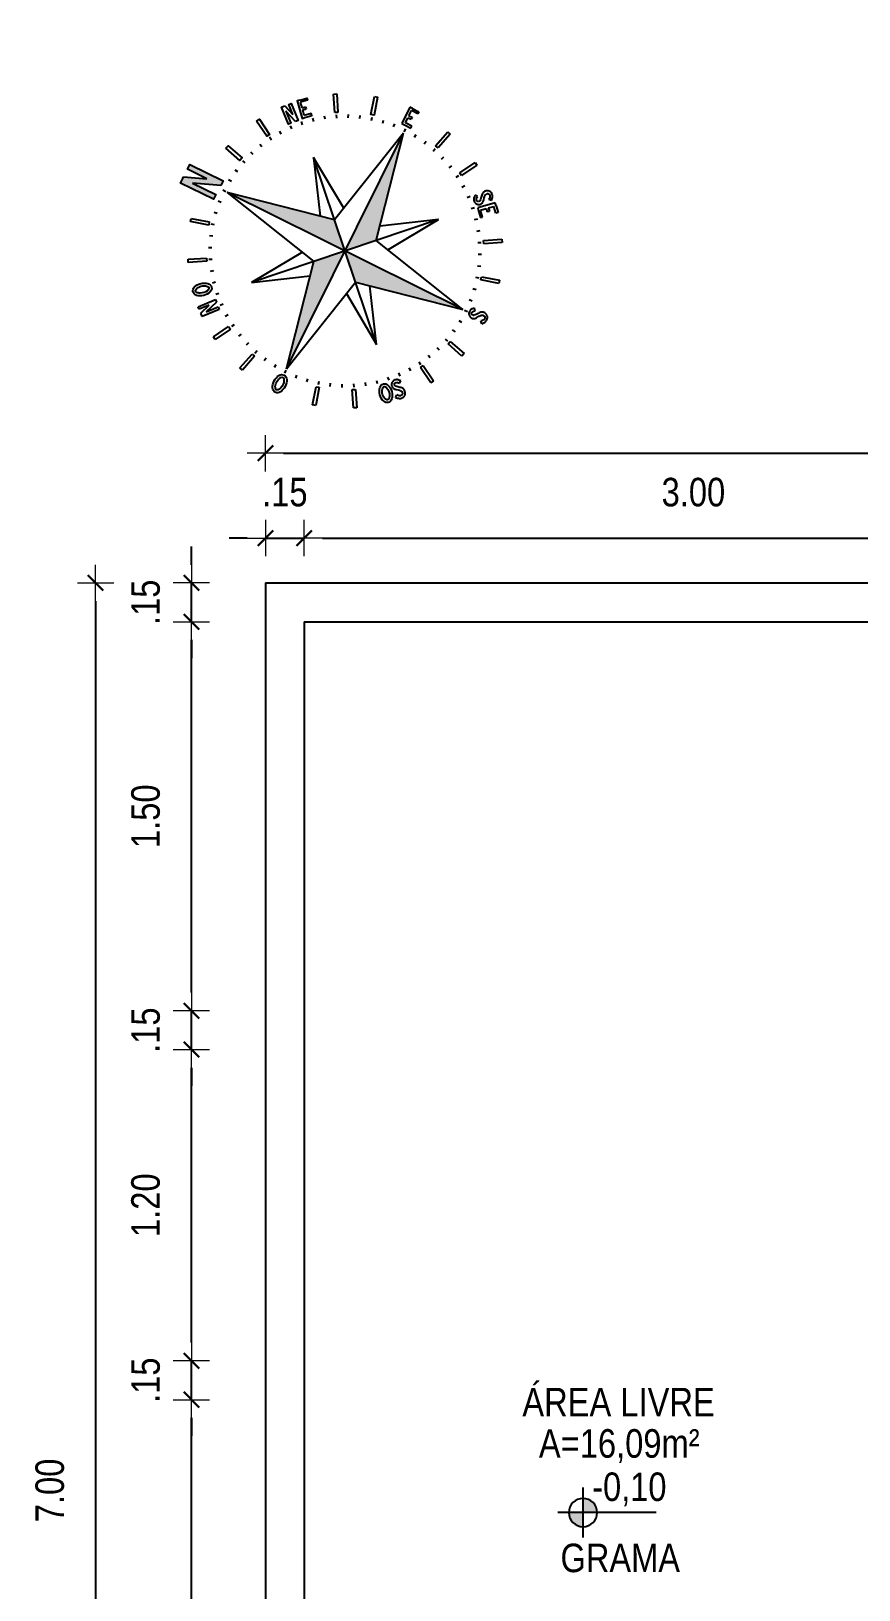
# Model space of a CAD drawing. Header units: millimetres. Extents: x -677 to -23, y -135 to 1112.
# Drawn here: x -138.49 to -135.3, y 845.2 to 851.21 of the extents above; entities that cross this region are included whole.
import ezdxf
from ezdxf.enums import TextEntityAlignment as Align

# ---------------------------------------------------------------- set-up
doc = ezdxf.new("R2010")
doc.units = ezdxf.units.MM
doc.header["$LTSCALE"] = 20
doc.header["$MEASUREMENT"] = 0
doc.header["$PDSIZE"] = -5
doc.layers.get('0').update_dxf_attribs({"linetype": 'CONTINUOUS'})
doc.layers.get('Defpoints').update_dxf_attribs({"linetype": 'CONTINUOUS'})
for name, color, linetype in [('AR-TXT', 1, 'CONTINUOUS'), ('DIVERSOS', 1, 'CONTINUOUS'), ('E-txt-g', 3, 'CONTINUOUS'), ('Layer1', 7, 'CONTINUOUS'), ('LAYER7', 4, 'CONTINUOUS'), ('TXT', 2, 'CONTINUOUS')]:
    doc.layers.add(name, color=color, linetype=linetype)
for name, color, linetype, lineweight in [('E-Pen-C', 4, 'CONTINUOUS', 15), ('E-Pen-G', 3, 'CONTINUOUS', 30), ('E-Txt-W', 7, 'CONTINUOUS', 20)]:
    doc.layers.add(name, color=color, linetype=linetype, lineweight=lineweight)
doc.styles.add('F2', font='swissc.ttf')
doc.styles.add('REG60', font='romans.shx', dxfattribs={"width": 0.8, "height": 0.15})
doc.styles.add('REG80', font='romans.shx', dxfattribs={"width": 0.8, "height": 0.2})
doc.dimstyles.new('DIMENSION-1', dxfattribs={"dimtxt": 0.11, "dimasz": 0.07, "dimexe": 1, "dimexo": 0, "dimgap": 0.12, "dimtad": 1, "dimzin": 7, "dimdsep": 46, "dimtxsty": 'F2', "dimblk1": 'TRACO', "dimblk2": 'TRACO', "dimsah": 1, "dimcen": 1, "dimse1": 1, "dimse2": 1, "dimclrd": 256, "dimclre": 256, "dimclrt": 6, "dimadec": 0, "dimazin": 0, "dimtfac": 1, "dimtix": 1, "dimtmove": 2, "dimatfit": 3, "dimldrblk": 'TRACO', "dimfxl": 1, "dimtolj": 1, "dimtzin": 0, "dimarcsym": 0})

# ---------------------------------------------------------------- blocks, each defined once
blk = doc.blocks.new('TRACO')
at = {"layer": 'E-Pen-C'}
for p, q in [((0, 1), (0, -1)), ((-1, 0), (1, 0))]:
    blk.add_line(p, q, dxfattribs=at)
at = {"layer": 'E-Pen-G'}
blk.add_line((-0.424, -0.424), (0.424, 0.424), dxfattribs=at)
blk = doc.blocks.new('*D657')
at = {"color": 4, "lineweight": -2}
blk.add_line((-137.8696, 842.304), (-137.8696, 845.864), dxfattribs=at)
at = {"layer": 'Defpoints', "color": 0, "linetype": 'Continuous'}
for p in [(-137.8696, 845.934), (-134.3734, 845.934), (-137.5245, 842.234)]:
    blk.add_point(p, dxfattribs=at)
at = {"color": 4, "linetype": 'Continuous', "lineweight": -2, "xscale": 0.07, "yscale": 0.07, "zscale": 0.07}
for p, rotation in [((-137.8696, 845.934), 90), ((-137.8696, 842.234), 270)]:
    blk.add_blockref('TRACO', p, dxfattribs=dict(at, rotation=rotation))
at = {"color": 4, "linetype": 'Continuous', "insert": (-138.046, 844.084), "char_height": 0.11, "attachment_point": 5, "rotation": 90, "style": 'F2'}
blk.add_mtext('\\A1;3.70', dxfattribs=at)
blk = doc.blocks.new('*D658')
at = {"color": 4, "lineweight": -2}
for p, q in [((-137.8696, 846.154), (-137.8696, 846.224)), ((-137.8696, 845.934), (-137.8696, 846.084)), ((-137.8696, 845.864), (-137.8696, 845.794))]:
    blk.add_line(p, q, dxfattribs=at)
at = {"layer": 'Defpoints', "color": 0, "linetype": 'Continuous'}
for p in [(-137.8696, 846.084), (-134.3901, 846.084), (-134.3734, 845.934)]:
    blk.add_point(p, dxfattribs=at)
at = {"color": 4, "linetype": 'Continuous', "lineweight": -2, "xscale": 0.07, "yscale": 0.07, "zscale": 0.07}
for p, rotation in [((-137.8696, 846.084), 270), ((-137.8696, 845.934), 90)]:
    blk.add_blockref('TRACO', p, dxfattribs=dict(at, rotation=rotation))
at = {"color": 4, "linetype": 'Continuous', "insert": (-138.046, 846.009), "char_height": 0.11, "attachment_point": 5, "rotation": 90, "style": 'F2'}
blk.add_mtext('\\A1;.15', dxfattribs=at)
blk = doc.blocks.new('*D659')
at = {"color": 4, "lineweight": -2}
blk.add_line((-137.8696, 846.154), (-137.8696, 847.214), dxfattribs=at)
at = {"layer": 'Defpoints', "color": 0, "linetype": 'Continuous'}
for p in [(-137.8696, 847.284), (-132.1198, 847.284), (-134.3901, 846.084)]:
    blk.add_point(p, dxfattribs=at)
at = {"color": 4, "linetype": 'Continuous', "lineweight": -2, "xscale": 0.07, "yscale": 0.07, "zscale": 0.07}
for p, rotation in [((-137.8696, 847.284), 90), ((-137.8696, 846.084), 270)]:
    blk.add_blockref('TRACO', p, dxfattribs=dict(at, rotation=rotation))
at = {"color": 4, "linetype": 'Continuous', "insert": (-138.0461, 846.684), "char_height": 0.11, "attachment_point": 5, "rotation": 90, "style": 'F2'}
blk.add_mtext('\\A1;1.20', dxfattribs=at)
blk = doc.blocks.new('*D660')
at = {"color": 4, "lineweight": -2}
for p, q in [((-137.8696, 847.504), (-137.8696, 847.574)), ((-137.8696, 847.284), (-137.8696, 847.434)), ((-137.8696, 847.214), (-137.8696, 847.144))]:
    blk.add_line(p, q, dxfattribs=at)
at = {"layer": 'Defpoints', "color": 0, "linetype": 'Continuous'}
for p in [(-137.8696, 847.434), (-132.2698, 847.434), (-132.1198, 847.284)]:
    blk.add_point(p, dxfattribs=at)
at = {"color": 4, "linetype": 'Continuous', "lineweight": -2, "xscale": 0.07, "yscale": 0.07, "zscale": 0.07}
for p, rotation in [((-137.8696, 847.434), 270), ((-137.8696, 847.284), 90)]:
    blk.add_blockref('TRACO', p, dxfattribs=dict(at, rotation=rotation))
at = {"color": 4, "linetype": 'Continuous', "insert": (-138.046, 847.359), "char_height": 0.11, "attachment_point": 5, "rotation": 90, "style": 'F2'}
blk.add_mtext('\\A1;.15', dxfattribs=at)
blk = doc.blocks.new('*D661')
at = {"color": 4, "lineweight": -2}
blk.add_line((-137.8696, 847.504), (-137.8696, 848.864), dxfattribs=at)
at = {"layer": 'Defpoints', "color": 0, "linetype": 'Continuous'}
for p in [(-137.8696, 848.934), (-137.5245, 848.934), (-132.2698, 847.434)]:
    blk.add_point(p, dxfattribs=at)
at = {"color": 4, "linetype": 'Continuous', "lineweight": -2, "xscale": 0.07, "yscale": 0.07, "zscale": 0.07}
for p, rotation in [((-137.8696, 848.934), 90), ((-137.8696, 847.434), 270)]:
    blk.add_blockref('TRACO', p, dxfattribs=dict(at, rotation=rotation))
at = {"color": 4, "linetype": 'Continuous', "insert": (-138.046, 848.184), "char_height": 0.11, "attachment_point": 5, "rotation": 90, "style": 'F2'}
blk.add_mtext('\\A1;1.50', dxfattribs=at)
blk = doc.blocks.new('*D662')
at = {"color": 4, "lineweight": -2}
for p, q in [((-137.8696, 849.154), (-137.8696, 849.224)), ((-137.8696, 848.934), (-137.8696, 849.084)), ((-137.8696, 848.864), (-137.8696, 848.794))]:
    blk.add_line(p, q, dxfattribs=at)
at = {"layer": 'Defpoints', "color": 0, "linetype": 'Continuous'}
for p in [(-137.8696, 849.084), (-137.5704, 849.084), (-137.5071, 848.934)]:
    blk.add_point(p, dxfattribs=at)
at = {"color": 4, "linetype": 'Continuous', "lineweight": -2, "xscale": 0.07, "yscale": 0.07, "zscale": 0.07}
for p, rotation in [((-137.8696, 849.084), 270), ((-137.8696, 848.934), 90)]:
    blk.add_blockref('TRACO', p, dxfattribs=dict(at, rotation=rotation))
at = {"color": 4, "linetype": 'Continuous', "insert": (-138.046, 849.009), "char_height": 0.11, "attachment_point": 5, "rotation": 90, "style": 'F2'}
blk.add_mtext('\\A1;.15', dxfattribs=at)
blk = doc.blocks.new('*D663')
at = {"color": 4, "lineweight": -2}
blk.add_line((-138.2391, 849.014), (-138.2391, 842.154), dxfattribs=at)
at = {"layer": 'Defpoints', "color": 0, "linetype": 'Continuous'}
for p in [(-137.6745, 849.084), (-138.2391, 842.084), (-137.6745, 842.084)]:
    blk.add_point(p, dxfattribs=at)
at = {"color": 4, "linetype": 'Continuous', "lineweight": -2, "xscale": 0.07, "yscale": 0.07, "zscale": 0.07}
for p, rotation in [((-138.2391, 849.084), 90), ((-138.2391, 842.084), 270)]:
    blk.add_blockref('TRACO', p, dxfattribs=dict(at, rotation=rotation))
at = {"color": 4, "linetype": 'Continuous', "insert": (-138.4155, 845.584), "char_height": 0.11, "attachment_point": 5, "rotation": 90, "style": 'F2'}
blk.add_mtext('\\A1;7.00', dxfattribs=at)
blk = doc.blocks.new('*D667')
at = {"color": 4, "lineweight": -2}
for p, q in [((-137.6546, 849.2568), (-137.7246, 849.2568)), ((-137.5846, 849.2568), (-137.4346, 849.2568)), ((-137.3646, 849.2568), (-137.2946, 849.2568))]:
    blk.add_line(p, q, dxfattribs=at)
at = {"layer": 'Defpoints', "color": 0, "linetype": 'Continuous'}
for p in [(-137.4346, 849.2568), (-137.5846, 849.084), (-137.4346, 848.934)]:
    blk.add_point(p, dxfattribs=at)
at = {"color": 4, "linetype": 'Continuous', "lineweight": -2, "xscale": 0.07, "yscale": 0.07, "zscale": 0.07}
blk.add_blockref('TRACO', (-137.5846, 849.2568), dxfattribs=at)
at = {"color": 4, "linetype": 'Continuous', "lineweight": -2, "xscale": 0.07, "yscale": 0.07, "zscale": 0.07, "rotation": 180}
blk.add_blockref('TRACO', (-137.4346, 849.2568), dxfattribs=at)
at = {"color": 4, "linetype": 'Continuous', "insert": (-137.5096, 849.4333), "char_height": 0.11, "attachment_point": 5, "style": 'F2'}
blk.add_mtext('\\A1;.15', dxfattribs=at)
blk = doc.blocks.new('*D668')
at = {"color": 4, "lineweight": -2}
blk.add_line((-137.3646, 849.2568), (-134.5035, 849.2568), dxfattribs=at)
at = {"layer": 'Defpoints', "color": 0, "linetype": 'Continuous'}
for p in [(-134.4335, 849.2568), (-137.4346, 848.934), (-134.4335, 846.084)]:
    blk.add_point(p, dxfattribs=at)
at = {"color": 4, "linetype": 'Continuous', "lineweight": -2, "xscale": 0.07, "yscale": 0.07, "zscale": 0.07, "rotation": 180}
blk.add_blockref('TRACO', (-137.4346, 849.2568), dxfattribs=at)
at = {"color": 4, "linetype": 'Continuous', "lineweight": -2, "xscale": 0.07, "yscale": 0.07, "zscale": 0.07}
blk.add_blockref('TRACO', (-134.4335, 849.2568), dxfattribs=at)
at = {"color": 4, "linetype": 'Continuous', "insert": (-135.9341, 849.4332), "char_height": 0.11, "attachment_point": 5, "style": 'F2'}
blk.add_mtext('\\A1;3.00', dxfattribs=at)
blk = doc.blocks.new('*D840')
at = {"color": 4, "lineweight": -2}
blk.add_line((-137.5146, 849.5838), (-112.6546, 849.5838), dxfattribs=at)
at = {"layer": 'Defpoints', "color": 0, "linetype": 'Continuous'}
for p in [(-112.5846, 849.5838), (-137.5846, 849.084), (-112.5846, 849.084)]:
    blk.add_point(p, dxfattribs=at)
at = {"color": 4, "linetype": 'Continuous', "lineweight": -2, "xscale": 0.07, "yscale": 0.07, "zscale": 0.07, "rotation": 180}
blk.add_blockref('TRACO', (-137.5846, 849.5838), dxfattribs=at)
at = {"color": 4, "linetype": 'Continuous', "lineweight": -2, "xscale": 0.07, "yscale": 0.07, "zscale": 0.07}
blk.add_blockref('TRACO', (-112.5846, 849.5838), dxfattribs=at)
at = {"color": 4, "linetype": 'Continuous', "insert": (-122.7346, 849.81), "char_height": 0.11, "attachment_point": 5, "style": 'F2'}
blk.add_mtext('\\A1;25.00', dxfattribs=at)
blk = doc.blocks.new('TXT-AMB75')
at = {"layer": 'E-txt-g', "style": 'REG80', "width": 0.8, "flags": 8}
blk.add_attdef('TXT', text='', height=0.2, dxfattribs=at).set_placement((0.0055, 0.2964), align=Align.CENTER)
at = {"layer": 'E-Txt-W', "style": 'REG60', "width": 0.8, "flags": 8}
blk.add_attdef('TXT', text='', height=0.15, dxfattribs=at).set_placement((0.0055, 0.0271), align=Align.CENTER)
blk = doc.blocks.new('NIVEL')
at = {"layer": 'DIVERSOS'}
h = blk.add_hatch(color=7, dxfattribs=at)
h.paths.add_polyline_path([(0, 0.137, 0.414214), (-0.137, 0), (0, 0)])
h.paths.add_polyline_path([(0, 0), (0, -0.137, 0.414214), (0.137, 0)])
at = {"layer": 'DIVERSOS', "color": 7}
for p, q in [((0, 0.242), (0, -0.242)), ((0.709, 0), (-0.242, 0))]:
    blk.add_line(p, q, dxfattribs=at)
blk.add_circle((0, 0), 0.137, dxfattribs=at)
blk = doc.blocks.new('al-norte')
at = {"layer": 'TXT'}
for points in [[(0.055, 2.221), (-0.065, 2.532), (-0.092, 2.532), (-0.167, 2.532), (-0.167, 2.01), (-0.092, 2.01), (-0.092, 2.379), (0.055, 2.001), (0.131, 2.001), (0.131, 2.531), (0.055, 2.531)], [(0.007, 1.875), (0, 0), (0.333, 0.33)]]:
    blk.add_hatch(color=7, dxfattribs=at).paths.add_polyline_path(points)
h = blk.add_hatch(color=7, dxfattribs=at)
h.paths.add_polyline_path([(0, 0), (0.33, -0.333), (1.875, -0.007)])
h.paths.add_polyline_path([(0, 0), (-0.333, -0.33), (-0.007, -1.875)])
h.paths.add_polyline_path([(0, 0), (-0.33, 0.333), (-1.875, 0.007)])
at = {"layer": 'TXT', "color": 7}
for p, q in [((-0.092, 2.532), (-0.065, 2.532)), ((-0.065, 2.532), (0.055, 2.221)), ((0.055, 2.001), (-0.092, 2.379)), ((-0.596, 2.16), (-0.551, 2.172)), ((-0.528, 1.906), (-0.596, 2.16)), ((-0.551, 2.172), (-0.483, 1.919)), ((-1.135, 1.932), (-1.094, 1.956)), ((-1.003, 1.705), (-1.135, 1.932)), ((-1.094, 1.956), (-0.963, 1.728)), ((-0.643, 1.786), (-0.659, 1.83)), ((-0.483, 1.919), (-0.528, 1.906)), ((-0.485, 1.835), (-0.497, 1.881)), ((-0.323, 1.871), (-0.331, 1.917)), ((0.007, 1.875), (-0.33, 0.333)), ((-0.159, 1.892), (-0.163, 1.938)), ((-0.007, -1.875), (0.007, 1.875)), ((0.007, 1.898), (0.007, 1.945)), ((0.333, 0.33), (0.007, 1.875)), ((0.172, 1.891), (0.176, 1.937)), ((0.336, 1.868), (0.344, 1.915)), ((0.498, 1.832), (0.51, 1.877)), ((0.656, 1.782), (0.672, 1.826)), ((-1.083, 1.559), (-1.11, 1.597)), ((-0.963, 1.728), (-1.003, 1.705)), ((-0.943, 1.647), (-0.967, 1.688)), ((-0.796, 1.723), (-0.816, 1.766)), ((0.808, 1.718), (0.828, 1.76)), ((0.955, 1.641), (0.979, 1.681)), ((1.094, 1.551), (1.121, 1.59)), ((1.343, 1.446), (1.415, 1.635)), ((1.476, 1.683), (1.417, 1.527)), ((1.466, 1.692), (1.476, 1.683)), ((-1.736, 1.416), (-1.711, 1.444)), ((-1.54, 1.244), (-1.736, 1.416)), ((-1.711, 1.444), (-1.702, 1.454)), ((-1.702, 1.454), (-1.546, 1.396)), ((-1.662, 1.499), (-1.637, 1.528)), ((-1.546, 1.396), (-1.662, 1.499)), ((-1.654, 1.393), (-1.515, 1.272)), ((-1.463, 1.324), (-1.654, 1.393)), ((-1.637, 1.528), (-1.438, 1.353)), ((-1.438, 1.353), (-1.463, 1.324)), ((-1.338, 1.347), (-1.371, 1.38)), ((-1.215, 1.459), (-1.245, 1.495)), ((1.225, 1.45), (1.256, 1.486)), ((1.347, 1.338), (1.38, 1.371)), ((1.538, 1.43), (1.572, 1.393)), ((1.561, 1.452), (1.596, 1.414)), ((1.596, 1.414), (1.572, 1.393)), ((-1.949, 1.106), (-1.925, 1.146)), ((-1.925, 1.146), (-1.698, 1.015)), ((-1.551, 1.094), (-1.59, 1.121)), ((-1.515, 1.272), (-1.54, 1.244)), ((-1.45, 1.225), (-1.486, 1.256)), ((1.459, 1.215), (1.495, 1.245)), ((1.705, 1.003), (1.932, 1.135)), ((1.932, 1.135), (1.956, 1.094)), ((-1.721, 0.975), (-1.949, 1.106)), ((-1.698, 1.015), (-1.721, 0.975)), ((-1.641, 0.955), (-1.681, 0.979)), ((-0.998, -0.991), (0.998, 0.991)), ((-0.285, 0.538), (-0.991, 0.998)), ((0.991, -0.998), (-0.991, 0.998)), ((-0.991, 0.998), (-0.536, 0.289)), ((0.998, 0.991), (0.289, 0.536)), ((0.538, 0.285), (0.998, 0.991)), ((1.559, 1.083), (1.597, 1.11)), ((1.647, 0.943), (1.688, 0.967)), ((1.728, 0.963), (1.705, 1.003)), ((1.956, 1.094), (1.728, 0.963)), ((-1.782, 0.656), (-1.826, 0.672)), ((-1.718, 0.808), (-1.76, 0.828)), ((1.723, 0.796), (1.766, 0.816)), ((-2.169, 0.564), (-2.156, 0.609)), ((-1.915, 0.496), (-2.169, 0.564)), ((-2.156, 0.609), (-1.903, 0.541)), ((-1.903, 0.541), (-1.915, 0.496)), ((-1.832, 0.498), (-1.877, 0.51)), ((1.786, 0.643), (1.83, 0.659)), ((1.835, 0.485), (1.881, 0.497)), ((-1.868, 0.336), (-1.915, 0.344)), ((-1.875, 0.007), (-0.33, 0.333)), ((1.875, -0.007), (0.333, 0.33)), ((1.871, 0.323), (1.917, 0.331)), ((-1.898, 0.007), (-1.945, 0.007)), ((-1.891, 0.172), (-1.937, 0.176)), ((-1.875, 0.007), (-0.333, -0.33)), ((-1.875, 0.007), (1.875, -0.007)), ((1.892, 0.159), (1.938, 0.163)), ((1.986, 0.075), (1.986, 0.034)), ((2.246, 0.075), (1.986, 0.075)), ((1.986, 0.034), (1.986, -0.068)), ((2.017, 0.034), (2.1, 0.034)), ((2.017, -0.068), (2.017, 0.034)), ((2.1, 0.034), (2.1, -0.017)), ((2.132, 0.034), (2.214, 0.034)), ((2.132, 0.034), (2.132, -0.017)), ((2.214, -0.068), (2.214, 0.034)), ((2.246, 0.034), (2.246, 0.075)), ((2.246, 0.034), (2.246, -0.068)), ((-1.892, -0.159), (-1.938, -0.163)), ((0.33, -0.333), (1.875, -0.007)), ((1.891, -0.172), (1.937, -0.176)), ((1.898, -0.007), (1.945, -0.007)), ((1.986, -0.068), (2.017, -0.068)), ((2.132, -0.017), (2.1, -0.017)), ((2.246, -0.068), (2.214, -0.068)), ((-1.871, -0.323), (-1.917, -0.331)), ((-0.538, -0.285), (-0.998, -0.991)), ((-0.333, -0.33), (-0.007, -1.875)), ((-0.007, -1.875), (0.33, -0.333)), ((0.991, -0.998), (0.536, -0.289)), ((1.868, -0.336), (1.915, -0.344)), ((-2.172, -0.551), (-1.919, -0.483)), ((-2.16, -0.596), (-2.172, -0.551)), ((-1.906, -0.528), (-2.16, -0.596)), ((-1.919, -0.483), (-1.906, -0.528)), ((-1.835, -0.485), (-1.881, -0.497)), ((-1.786, -0.643), (-1.83, -0.659)), ((-0.998, -0.991), (-0.289, -0.536)), ((0.285, -0.538), (0.991, -0.998)), ((1.782, -0.656), (1.826, -0.672)), ((1.832, -0.498), (1.877, -0.51)), ((1.903, -0.541), (1.915, -0.496)), ((2.156, -0.609), (1.903, -0.541)), ((1.915, -0.496), (2.169, -0.564)), ((2.169, -0.564), (2.156, -0.609)), ((-1.723, -0.796), (-1.766, -0.816)), ((1.718, -0.808), (1.76, -0.828)), ((-1.956, -1.094), (-1.728, -0.963)), ((-1.932, -1.135), (-1.956, -1.094)), ((-1.705, -1.003), (-1.932, -1.135)), ((-1.728, -0.963), (-1.705, -1.003)), ((-1.647, -0.943), (-1.688, -0.967)), ((-1.559, -1.083), (-1.597, -1.11)), ((1.551, -1.094), (1.59, -1.121)), ((1.641, -0.955), (1.681, -0.979)), ((1.698, -1.015), (1.721, -0.975)), ((1.925, -1.146), (1.698, -1.015)), ((1.721, -0.975), (1.949, -1.106)), ((1.949, -1.106), (1.925, -1.146)), ((-1.459, -1.215), (-1.495, -1.245)), ((1.45, -1.225), (1.486, -1.256)), ((1.456, -1.33), (1.45, -1.335)), ((1.463, -1.325), (1.456, -1.33)), ((1.469, -1.321), (1.463, -1.325)), ((1.476, -1.318), (1.469, -1.321)), ((1.484, -1.315), (1.476, -1.318)), ((1.491, -1.313), (1.484, -1.315)), ((1.499, -1.313), (1.491, -1.313)), ((1.53, -1.312), (1.499, -1.313)), ((1.527, -1.351), (1.53, -1.312)), ((-1.454, -1.487), (-1.455, -1.494)), ((-1.455, -1.494), (-1.455, -1.502)), ((-1.455, -1.502), (-1.454, -1.51)), ((-1.453, -1.479), (-1.454, -1.487)), ((-1.454, -1.51), (-1.451, -1.525)), ((-1.451, -1.471), (-1.453, -1.479)), ((-1.448, -1.464), (-1.451, -1.471)), ((-1.451, -1.525), (-1.443, -1.555)), ((-1.444, -1.457), (-1.448, -1.464)), ((-1.439, -1.451), (-1.444, -1.457)), ((-1.443, -1.555), (-1.44, -1.57)), ((-1.434, -1.445), (-1.439, -1.451)), ((-1.428, -1.44), (-1.434, -1.445)), ((-1.421, -1.436), (-1.428, -1.44)), ((-1.414, -1.432), (-1.421, -1.436)), ((-1.407, -1.43), (-1.414, -1.432)), ((-1.411, -1.497), (-1.41, -1.49)), ((-1.409, -1.513), (-1.411, -1.497)), ((-1.41, -1.49), (-1.409, -1.486)), ((-1.409, -1.486), (-1.408, -1.483)), ((-1.406, -1.528), (-1.409, -1.513)), ((-1.408, -1.483), (-1.404, -1.476)), ((-1.399, -1.429), (-1.407, -1.43)), ((-1.4, -1.558), (-1.406, -1.528)), ((-1.404, -1.476), (-1.398, -1.471)), ((-1.391, -1.428), (-1.399, -1.429)), ((-1.398, -1.471), (-1.391, -1.467)), ((-1.383, -1.428), (-1.391, -1.428)), ((-1.391, -1.467), (-1.387, -1.466)), ((-1.387, -1.466), (-1.383, -1.465)), ((-1.375, -1.429), (-1.383, -1.428)), ((-1.383, -1.465), (-1.38, -1.465)), ((-1.347, -1.338), (-1.38, -1.371)), ((-1.38, -1.465), (-1.376, -1.467)), ((-1.376, -1.467), (-1.372, -1.468)), ((-1.368, -1.43), (-1.375, -1.429)), ((-1.372, -1.468), (-1.369, -1.471)), ((-1.369, -1.471), (-1.363, -1.476)), ((-1.36, -1.432), (-1.368, -1.43)), ((-1.363, -1.476), (-1.358, -1.482)), ((-1.353, -1.436), (-1.36, -1.432)), ((-1.358, -1.482), (-1.354, -1.489)), ((-1.354, -1.489), (-1.352, -1.496)), ((-1.347, -1.44), (-1.353, -1.436)), ((-1.352, -1.496), (-1.35, -1.503)), ((-1.35, -1.511), (-1.351, -1.527)), ((-1.351, -1.527), (-1.312, -1.53)), ((-1.35, -1.503), (-1.35, -1.511)), ((-1.341, -1.445), (-1.347, -1.44)), ((-1.335, -1.45), (-1.341, -1.445)), ((-1.33, -1.456), (-1.335, -1.45)), ((-1.325, -1.463), (-1.33, -1.456)), ((-1.321, -1.469), (-1.325, -1.463)), ((-1.318, -1.476), (-1.321, -1.469)), ((-1.315, -1.484), (-1.318, -1.476)), ((-1.313, -1.491), (-1.315, -1.484)), ((-1.313, -1.499), (-1.313, -1.491)), ((-1.312, -1.53), (-1.313, -1.499)), ((-1.225, -1.45), (-1.256, -1.486)), ((-1.094, -1.551), (-1.121, -1.59)), ((1.215, -1.459), (1.245, -1.495)), ((1.354, -1.453), (1.278, -1.521)), ((1.278, -1.521), (1.299, -1.545)), ((1.299, -1.545), (1.375, -1.476)), ((1.338, -1.347), (1.371, -1.38)), ((1.385, -1.425), (1.354, -1.453)), ((1.375, -1.476), (1.43, -1.538)), ((1.559, -1.619), (1.385, -1.425)), ((1.43, -1.538), (1.393, -1.572)), ((1.429, -1.375), (1.428, -1.383)), ((1.428, -1.383), (1.428, -1.391)), ((1.428, -1.391), (1.429, -1.399)), ((1.43, -1.368), (1.429, -1.375)), ((1.429, -1.399), (1.43, -1.407)), ((1.432, -1.36), (1.43, -1.368)), ((1.43, -1.407), (1.432, -1.414)), ((1.436, -1.353), (1.432, -1.36)), ((1.432, -1.414), (1.436, -1.421)), ((1.44, -1.347), (1.436, -1.353)), ((1.436, -1.421), (1.44, -1.428)), ((1.445, -1.341), (1.44, -1.347)), ((1.44, -1.428), (1.445, -1.434)), ((1.45, -1.335), (1.445, -1.341)), ((1.445, -1.434), (1.451, -1.439)), ((1.451, -1.439), (1.457, -1.444)), ((1.457, -1.444), (1.464, -1.448)), ((1.464, -1.448), (1.471, -1.451)), ((1.465, -1.38), (1.467, -1.376)), ((1.465, -1.383), (1.465, -1.38)), ((1.466, -1.387), (1.465, -1.383)), ((1.467, -1.391), (1.466, -1.387)), ((1.467, -1.376), (1.468, -1.372)), ((1.471, -1.398), (1.467, -1.391)), ((1.468, -1.372), (1.471, -1.369)), ((1.471, -1.369), (1.476, -1.363)), ((1.476, -1.404), (1.471, -1.398)), ((1.471, -1.451), (1.479, -1.453)), ((1.476, -1.363), (1.482, -1.358)), ((1.483, -1.408), (1.476, -1.404)), ((1.479, -1.453), (1.487, -1.454)), ((1.482, -1.358), (1.489, -1.354)), ((1.486, -1.409), (1.483, -1.408)), ((1.49, -1.41), (1.486, -1.409)), ((1.487, -1.454), (1.494, -1.455)), ((1.489, -1.354), (1.496, -1.352)), ((1.497, -1.411), (1.49, -1.41)), ((1.494, -1.455), (1.502, -1.455)), ((1.496, -1.352), (1.503, -1.35)), ((1.513, -1.409), (1.497, -1.411)), ((1.502, -1.455), (1.51, -1.454)), ((1.503, -1.35), (1.511, -1.35)), ((1.51, -1.454), (1.525, -1.451)), ((1.511, -1.35), (1.527, -1.351)), ((1.528, -1.406), (1.513, -1.409)), ((1.525, -1.451), (1.555, -1.443)), ((1.558, -1.4), (1.528, -1.406)), ((1.555, -1.443), (1.57, -1.44)), ((1.573, -1.397), (1.558, -1.4)), ((1.579, -1.516), (1.564, -1.514)), ((1.565, -1.556), (1.564, -1.514)), ((1.565, -1.556), (1.58, -1.555)), ((1.57, -1.44), (1.578, -1.439)), ((1.589, -1.395), (1.573, -1.397)), ((1.578, -1.439), (1.586, -1.439)), ((1.587, -1.516), (1.579, -1.516)), ((1.58, -1.555), (1.595, -1.553)), ((1.586, -1.439), (1.594, -1.439)), ((1.595, -1.515), (1.587, -1.516)), ((1.596, -1.395), (1.589, -1.395)), ((1.594, -1.439), (1.602, -1.44)), ((1.602, -1.513), (1.595, -1.515)), ((1.595, -1.553), (1.61, -1.549)), ((1.604, -1.395), (1.596, -1.395)), ((1.602, -1.44), (1.609, -1.442)), ((1.609, -1.51), (1.602, -1.513)), ((1.612, -1.396), (1.604, -1.395)), ((1.609, -1.442), (1.616, -1.446)), ((1.616, -1.506), (1.609, -1.51)), ((1.61, -1.549), (1.624, -1.544)), ((1.619, -1.399), (1.612, -1.396)), ((1.616, -1.446), (1.622, -1.451)), ((1.623, -1.501), (1.616, -1.506)), ((1.626, -1.402), (1.619, -1.399)), ((1.622, -1.451), (1.628, -1.457)), ((1.628, -1.495), (1.623, -1.501)), ((1.624, -1.544), (1.631, -1.54)), ((1.633, -1.406), (1.626, -1.402)), ((1.628, -1.457), (1.631, -1.465)), ((1.632, -1.488), (1.628, -1.495)), ((1.631, -1.465), (1.633, -1.473)), ((1.631, -1.54), (1.638, -1.536)), ((1.633, -1.484), (1.632, -1.488)), ((1.639, -1.41), (1.633, -1.406)), ((1.633, -1.473), (1.634, -1.481)), ((1.634, -1.481), (1.633, -1.484)), ((1.638, -1.536), (1.644, -1.532)), ((1.645, -1.416), (1.639, -1.41)), ((1.644, -1.532), (1.649, -1.526)), ((1.65, -1.421), (1.645, -1.416)), ((1.649, -1.526), (1.658, -1.513)), ((1.655, -1.428), (1.65, -1.421)), ((1.659, -1.434), (1.655, -1.428)), ((1.658, -1.513), (1.667, -1.5)), ((1.663, -1.441), (1.659, -1.434)), ((1.666, -1.448), (1.663, -1.441)), ((1.669, -1.455), (1.666, -1.448)), ((1.667, -1.5), (1.67, -1.493)), ((1.671, -1.463), (1.669, -1.455)), ((1.67, -1.493), (1.672, -1.485)), ((1.672, -1.47), (1.671, -1.463)), ((1.673, -1.478), (1.672, -1.47)), ((1.672, -1.485), (1.673, -1.478)), ((-1.556, -1.565), (-1.514, -1.564)), ((-1.556, -1.565), (-1.555, -1.58)), ((-1.555, -1.58), (-1.553, -1.595)), ((-1.553, -1.595), (-1.549, -1.61)), ((-1.549, -1.61), (-1.544, -1.624)), ((-1.544, -1.624), (-1.54, -1.631)), ((-1.54, -1.631), (-1.536, -1.638)), ((-1.536, -1.638), (-1.532, -1.644)), ((-1.532, -1.644), (-1.526, -1.649)), ((-1.526, -1.649), (-1.513, -1.658)), ((-1.516, -1.579), (-1.514, -1.564)), ((-1.516, -1.587), (-1.516, -1.579)), ((-1.515, -1.595), (-1.516, -1.587)), ((-1.513, -1.602), (-1.515, -1.595)), ((-1.51, -1.609), (-1.513, -1.602)), ((-1.513, -1.658), (-1.5, -1.667)), ((-1.506, -1.616), (-1.51, -1.609)), ((-1.501, -1.623), (-1.506, -1.616)), ((-1.495, -1.628), (-1.501, -1.623)), ((-1.5, -1.667), (-1.493, -1.67)), ((-1.488, -1.632), (-1.495, -1.628)), ((-1.493, -1.67), (-1.485, -1.672)), ((-1.484, -1.633), (-1.488, -1.632)), ((-1.485, -1.672), (-1.478, -1.673)), ((-1.481, -1.634), (-1.484, -1.633)), ((-1.473, -1.633), (-1.481, -1.634)), ((-1.478, -1.673), (-1.47, -1.672)), ((-1.465, -1.631), (-1.473, -1.633)), ((-1.47, -1.672), (-1.463, -1.671)), ((-1.457, -1.628), (-1.465, -1.631)), ((-1.463, -1.671), (-1.455, -1.669)), ((-1.451, -1.622), (-1.457, -1.628)), ((-1.455, -1.669), (-1.448, -1.666)), ((-1.446, -1.616), (-1.451, -1.622)), ((-1.448, -1.666), (-1.441, -1.663)), ((-1.442, -1.609), (-1.446, -1.616)), ((-1.44, -1.602), (-1.442, -1.609)), ((-1.441, -1.663), (-1.434, -1.659)), ((-1.44, -1.57), (-1.439, -1.578)), ((-1.439, -1.594), (-1.44, -1.602)), ((-1.439, -1.578), (-1.439, -1.586)), ((-1.439, -1.586), (-1.439, -1.594)), ((-1.434, -1.659), (-1.428, -1.655)), ((-1.428, -1.655), (-1.421, -1.65)), ((-1.421, -1.65), (-1.416, -1.645)), ((-1.416, -1.645), (-1.41, -1.639)), ((-1.41, -1.639), (-1.406, -1.633)), ((-1.406, -1.633), (-1.402, -1.626)), ((-1.402, -1.626), (-1.399, -1.619)), ((-1.397, -1.573), (-1.4, -1.558)), ((-1.399, -1.619), (-1.396, -1.612)), ((-1.395, -1.589), (-1.397, -1.573)), ((-1.396, -1.612), (-1.395, -1.604)), ((-1.395, -1.596), (-1.395, -1.589)), ((-1.395, -1.604), (-1.395, -1.596)), ((-1.146, -1.925), (-1.015, -1.698)), ((-0.975, -1.721), (-1.106, -1.949)), ((-1.015, -1.698), (-0.975, -1.721)), ((-0.955, -1.641), (-0.979, -1.681)), ((-0.808, -1.718), (-0.828, -1.76)), ((0.796, -1.723), (0.816, -1.766)), ((0.943, -1.647), (0.967, -1.688)), ((0.963, -1.728), (1.003, -1.705)), ((1.094, -1.956), (0.963, -1.728)), ((1.003, -1.705), (1.135, -1.932)), ((1.083, -1.559), (1.11, -1.597)), ((1.414, -1.596), (1.393, -1.572)), ((1.452, -1.561), (1.414, -1.596)), ((1.431, -1.691), (1.507, -1.623)), ((1.452, -1.715), (1.431, -1.691)), ((1.452, -1.561), (1.507, -1.623)), ((1.528, -1.646), (1.452, -1.715)), ((1.528, -1.646), (1.559, -1.619)), ((-1.106, -1.949), (-1.146, -1.925)), ((-0.656, -1.782), (-0.672, -1.826)), ((-0.609, -2.156), (-0.541, -1.903)), ((-0.496, -1.915), (-0.564, -2.169)), ((-0.541, -1.903), (-0.496, -1.915)), ((-0.498, -1.832), (-0.51, -1.877)), ((-0.336, -1.868), (-0.344, -1.915)), ((-0.172, -1.891), (-0.176, -1.937)), ((-0.049, -1.999), (-0.053, -2.005)), ((-0.044, -1.993), (-0.049, -1.999)), ((-0.038, -1.988), (-0.044, -1.993)), ((-0.032, -1.983), (-0.038, -1.988)), ((-0.025, -1.979), (-0.032, -1.983)), ((-0.018, -1.975), (-0.025, -1.979)), ((-0.011, -1.973), (-0.018, -1.975)), ((-0.003, -1.972), (-0.011, -1.973)), ((-0.007, -1.898), (-0.007, -1.945)), ((0.005, -1.971), (-0.003, -1.972)), ((0.013, -1.971), (0.005, -1.971)), ((0.02, -1.972), (0.013, -1.971)), ((0.028, -1.974), (0.02, -1.972)), ((0.036, -1.976), (0.028, -1.974)), ((0.043, -1.978), (0.036, -1.976)), ((0.05, -1.982), (0.043, -1.978)), ((0.056, -1.986), (0.05, -1.982)), ((0.062, -1.991), (0.056, -1.986)), ((0.084, -2.014), (0.062, -1.991)), ((0.159, -1.892), (0.163, -1.938)), ((0.323, -1.871), (0.331, -1.917)), ((0.483, -1.919), (0.528, -1.906)), ((0.551, -2.172), (0.483, -1.919)), ((0.485, -1.835), (0.497, -1.881)), ((0.528, -1.906), (0.596, -2.16)), ((0.643, -1.786), (0.659, -1.83)), ((1.135, -1.932), (1.094, -1.956)), ((-0.564, -2.169), (-0.609, -2.156)), ((-0.071, -2.206), (-0.04, -2.176)), ((-0.071, -2.206), (-0.06, -2.216)), ((-0.062, -2.027), (-0.063, -2.035)), ((-0.063, -2.035), (-0.063, -2.043)), ((-0.063, -2.043), (-0.062, -2.05)), ((-0.06, -2.019), (-0.062, -2.027)), ((-0.062, -2.05), (-0.06, -2.058)), ((-0.057, -2.012), (-0.06, -2.019)), ((-0.06, -2.058), (-0.058, -2.065)), ((-0.06, -2.216), (-0.048, -2.226)), ((-0.058, -2.065), (-0.054, -2.072)), ((-0.053, -2.005), (-0.057, -2.012)), ((-0.054, -2.072), (-0.05, -2.079)), ((-0.05, -2.079), (-0.045, -2.085)), ((-0.045, -2.085), (-0.039, -2.091)), ((-0.031, -2.189), (-0.04, -2.176)), ((-0.039, -2.091), (-0.034, -2.096)), ((-0.034, -2.096), (-0.021, -2.105)), ((-0.026, -2.194), (-0.031, -2.189)), ((-0.02, -2.199), (-0.026, -2.194)), ((-0.021, -2.105), (0.005, -2.121)), ((-0.02, -2.037), (-0.019, -2.029)), ((-0.019, -2.045), (-0.02, -2.037)), ((-0.014, -2.203), (-0.02, -2.199)), ((-0.019, -2.029), (-0.017, -2.021)), ((-0.017, -2.048), (-0.019, -2.045)), ((-0.017, -2.021), (-0.015, -2.018)), ((-0.015, -2.051), (-0.017, -2.048)), ((-0.015, -2.018), (-0.012, -2.015)), ((-0.01, -2.057), (-0.015, -2.051)), ((-0.007, -2.207), (-0.014, -2.203)), ((-0.012, -2.015), (-0.01, -2.013)), ((-0.01, -2.013), (-0.006, -2.011)), ((0.002, -2.067), (-0.01, -2.057)), ((0.001, -2.209), (-0.007, -2.207)), ((-0.006, -2.011), (-0.002, -2.01)), ((-0.002, -2.01), (0.002, -2.009)), ((0.009, -2.21), (0.001, -2.209)), ((0.002, -2.009), (0.01, -2.009)), ((0.014, -2.077), (0.002, -2.067)), ((0.005, -2.121), (0.018, -2.13)), ((0.017, -2.21), (0.009, -2.21)), ((0.01, -2.009), (0.018, -2.01)), ((0.039, -2.095), (0.014, -2.077)), ((0.025, -2.208), (0.017, -2.21)), ((0.018, -2.01), (0.025, -2.012)), ((0.018, -2.13), (0.024, -2.136)), ((0.024, -2.136), (0.029, -2.141)), ((0.025, -2.012), (0.032, -2.016)), ((0.028, -2.207), (0.025, -2.208)), ((0.031, -2.205), (0.028, -2.207)), ((0.029, -2.141), (0.035, -2.147)), ((0.037, -2.199), (0.031, -2.205)), ((0.032, -2.016), (0.038, -2.02)), ((0.035, -2.147), (0.039, -2.154)), ((0.041, -2.192), (0.037, -2.199)), ((0.038, -2.02), (0.043, -2.026)), ((0.051, -2.104), (0.039, -2.095)), ((0.039, -2.154), (0.043, -2.161)), ((0.044, -2.184), (0.041, -2.192)), ((0.043, -2.026), (0.053, -2.038)), ((0.043, -2.161), (0.045, -2.168)), ((0.045, -2.176), (0.044, -2.184)), ((0.045, -2.168), (0.045, -2.176)), ((0.063, -2.113), (0.051, -2.104)), ((0.053, -2.038), (0.084, -2.014)), ((0.069, -2.119), (0.063, -2.113)), ((0.065, -2.226), (0.07, -2.219)), ((0.074, -2.125), (0.069, -2.119)), ((0.07, -2.219), (0.074, -2.213)), ((0.078, -2.131), (0.074, -2.125)), ((0.074, -2.213), (0.077, -2.206)), ((0.077, -2.206), (0.08, -2.199)), ((0.081, -2.138), (0.078, -2.131)), ((0.08, -2.199), (0.083, -2.191)), ((0.084, -2.145), (0.081, -2.138)), ((0.083, -2.191), (0.085, -2.184)), ((0.086, -2.153), (0.084, -2.145)), ((0.085, -2.184), (0.086, -2.176)), ((0.086, -2.161), (0.086, -2.153)), ((0.087, -2.168), (0.086, -2.161)), ((0.086, -2.176), (0.087, -2.168)), ((0.596, -2.16), (0.551, -2.172)), ((-0.048, -2.226), (-0.035, -2.234)), ((-0.035, -2.234), (-0.021, -2.241)), ((-0.021, -2.241), (-0.014, -2.244)), ((-0.014, -2.244), (-0.007, -2.246)), ((-0.007, -2.246), (0.001, -2.247)), ((0.001, -2.247), (0.009, -2.247)), ((0.009, -2.247), (0.024, -2.245)), ((0.024, -2.245), (0.04, -2.242)), ((0.04, -2.242), (0.047, -2.239)), ((0.047, -2.239), (0.054, -2.236)), ((0.054, -2.236), (0.06, -2.231)), ((0.06, -2.231), (0.065, -2.226))]:
    blk.add_line(p, q, dxfattribs=at)
for points in [[(-0.092, 2.379), (-0.092, 2.01), (-0.167, 2.01), (-0.167, 2.532), (-0.092, 2.532)], [(0.055, 2.221), (0.055, 2.531), (0.131, 2.531), (0.131, 2.001), (0.055, 2.001)], [(1.415, 1.635), (1.292, 1.498), (1.264, 1.523), (1.438, 1.717), (1.466, 1.692)], [(1.417, 1.527), (1.52, 1.643), (1.549, 1.617), (1.372, 1.42), (1.343, 1.446)], [(1.646, 1.528), (1.619, 1.559), (1.425, 1.385), (1.453, 1.354)], [(1.453, 1.354), (1.521, 1.278), (1.545, 1.299), (1.476, 1.375)], [(1.476, 1.375), (1.538, 1.43)], [(1.561, 1.452), (1.623, 1.507)], [(1.646, 1.528), (1.715, 1.452), (1.691, 1.431), (1.623, 1.507)]]:
    blk.add_lwpolyline(points, dxfattribs=at)
for points in [[(0.564, 2.169), (0.609, 2.156), (0.541, 1.903), (0.496, 1.915)], [(1.106, 1.949), (1.146, 1.925), (1.015, 1.698), (0.975, 1.721)], [(2.16, 0.596), (2.172, 0.551), (1.919, 0.483), (1.906, 0.528)]]:
    blk.add_lwpolyline(points, close=True, dxfattribs=at)
for centre, major_axis in [((-1.391, 1.585), (-0.089, 0.105)), ((-2.109, 0.002), (-0.138, 0.003)), ((-1.563, -1.416), (-0.104, -0.09))]:
    blk.add_ellipse(centre, major_axis=major_axis, ratio=0.637019, dxfattribs=at)
for points in [[(-1.455, 1.661), (-1.459, 1.657), (-1.463, 1.651), (-1.464, 1.626), (-1.461, 1.608), (-1.436, 1.557), (-1.403, 1.524), (-1.353, 1.502), (-1.337, 1.504), (-1.324, 1.511), (-1.319, 1.517), (-1.319, 1.553), (-1.327, 1.58), (-1.361, 1.628), (-1.385, 1.648), (-1.428, 1.668), (-1.444, 1.666), (-1.453, 1.662), (-1.454, 1.661), (-1.455, 1.661)], [(-2.208, 0.004), (-2.208, -0.001), (-2.206, -0.008), (-2.188, -0.025), (-2.172, -0.034), (-2.118, -0.05), (-2.071, -0.047), (-2.022, -0.024), (-2.012, -0.011), (-2.009, 0.004), (-2.01, 0.012), (-2.037, 0.036), (-2.063, 0.047), (-2.121, 0.053), (-2.153, 0.049), (-2.195, 0.029), (-2.205, 0.016), (-2.208, 0.007), (-2.208, 0.006), (-2.208, 0.004)], [(-1.638, -1.481), (-1.634, -1.484), (-1.628, -1.488), (-1.603, -1.489), (-1.586, -1.486), (-1.534, -1.46), (-1.502, -1.427), (-1.481, -1.376), (-1.483, -1.36), (-1.49, -1.347), (-1.497, -1.342), (-1.533, -1.343), (-1.559, -1.352), (-1.607, -1.386), (-1.627, -1.411), (-1.645, -1.454), (-1.644, -1.47), (-1.639, -1.478), (-1.639, -1.48), (-1.638, -1.481)]]:
    blk.add_open_spline(points, degree=3, knots=[0, 0, 0, 0, 0.588202, 0.588202, 1.176405, 1.176405, 2.227826, 2.227826, 3.009715, 3.009715, 3.791604, 3.791604, 4.573494, 4.573494, 5.355383, 5.355383, 6.13445, 6.13445, 6.283185, 6.283185, 6.283185, 6.283185], dxfattribs=at)

msp = doc.modelspace()

# ---------------------------------------------------------------- linework, layer by layer
at = {"color": 5, "linetype": 'Continuous'}
for p, q in [((-137.5846, 849.084), (-137.5846, 842.084)), ((-137.5846, 849.084), (-112.5846, 849.084)), ((-137.4346, 848.934), (-137.4346, 842.234)), ((-137.4346, 848.934), (-112.7346, 848.934))]:
    msp.add_line(p, q, dxfattribs=at)

# ---------------------------------------------------------------- block references
ref = msp.add_blockref('TXT-AMB75', (-136.2246, 845.6535), dxfattribs=dict(xscale=0.7290000000000001, yscale=0.7290000000000001, zscale=0.7290000000000001))
ref.add_attrib('TXT', 'ÁREA LIVRE', dxfattribs={"layer": 'E-txt-g', "color": 2, "height": 0.11, "style": 'F2'}).set_placement((-136.2227, 845.8696), align=Align.CENTER)
ref.add_attrib('TXT', 'A=16,09m²', dxfattribs={"layer": 'E-Txt-W', "height": 0.11, "style": 'F2'}).set_placement((-136.2201, 845.7102), align=Align.CENTER)
at = {"layer": 'AR-TXT', "xscale": 0.2705490444003646, "yscale": 0.2705490444003645, "zscale": 0.2705490444003646, "rotation": 63.81414746607793}
msp.add_blockref('al-norte', (-137.2772, 850.3639, 103.7075), dxfattribs=at)
at = {"layer": 'LAYER7', "color": 7, "linetype": 'Continuous', "xscale": -0.3985866620477118, "yscale": 0.3985866620477118, "zscale": 0.3985866620477118, "rotation": 180}
msp.add_blockref('NIVEL', (-136.3598, 845.4987), dxfattribs=at)

# ---------------------------------------------------------------- texts
at = {"layer": 'Layer1', "color": 7, "linetype": 'Continuous', "style": 'F2'}
for s, p in [('-0,10', (-136.3244, 845.6531)), ('GRAMA', (-136.4466, 845.3786))]:
    msp.add_text(s, height=0.10972, dxfattribs=at).set_placement(p, align=Align.TOP_LEFT)

# ---------------------------------------------------------------- dimensions: what is measured, and where the dimension line sits
at = {"color": 8, "linetype": 'Continuous'}
dim = msp.add_linear_dim(base=(-112.5846, 849.5838), p1=(-137.5846, 849.084), p2=(-112.5846, 849.084), dimstyle='DIMENSION-1', override={"dimclrd": 4, "dimclrt": 4, "dimadec": 8, "dimfxl": 0.5, "dimfxlon": 1}, dxfattribs=at)
dim.commit()
dim.dimension.update_dxf_attribs({"geometry": '*D840', "text_midpoint": (-122.7346, 849.81), "dimtype": 160})
for base, p1, p2, picture, middle in [((-137.4346, 849.2568), (-137.5846, 849.084), (-137.4346, 848.934), '*D667', (-137.5096, 849.4333)), ((-134.4335, 849.2568), (-137.4346, 848.934), (-134.4335, 846.084), '*D668', (-135.9341, 849.4332))]:
    dim = msp.add_linear_dim(base=base, p1=p1, p2=p2, dimstyle='DIMENSION-1', override={"dimclrd": 4, "dimclrt": 4, "dimadec": 8, "dimfxl": 0.5, "dimfxlon": 1}, dxfattribs=at)
    dim.commit()
    dim.dimension.update_dxf_attribs({"geometry": picture, "text_midpoint": middle})
for base, p1, p2, picture, middle in [((-137.8696, 849.084), (-137.5071, 848.934), (-137.5704, 849.084), '*D662', (-138.046, 849.009)), ((-138.2391, 842.084), (-137.6745, 849.084), (-137.6745, 842.084), '*D663', (-138.4155, 845.584)), ((-137.8696, 848.934), (-132.2698, 847.434), (-137.5245, 848.934), '*D661', (-138.046, 848.184)), ((-137.8696, 847.434), (-132.1198, 847.284), (-132.2698, 847.434), '*D660', (-138.046, 847.359)), ((-137.8696, 847.284), (-134.3901, 846.084), (-132.1198, 847.284), '*D659', (-138.0461, 846.684)), ((-137.8696, 846.084), (-134.3734, 845.934), (-134.3901, 846.084), '*D658', (-138.046, 846.009)), ((-137.8696, 845.934), (-137.5245, 842.234), (-134.3734, 845.934), '*D657', (-138.046, 844.084))]:
    dim = msp.add_linear_dim(base=base, p1=p1, p2=p2, angle=90, dimstyle='DIMENSION-1', override={"dimclrd": 4, "dimclrt": 4, "dimadec": 8, "dimfxl": 0.5, "dimfxlon": 1}, dxfattribs=at)
    dim.commit()
    dim.dimension.update_dxf_attribs({"geometry": picture, "text_midpoint": middle})

doc.saveas('drawing.dxf')
